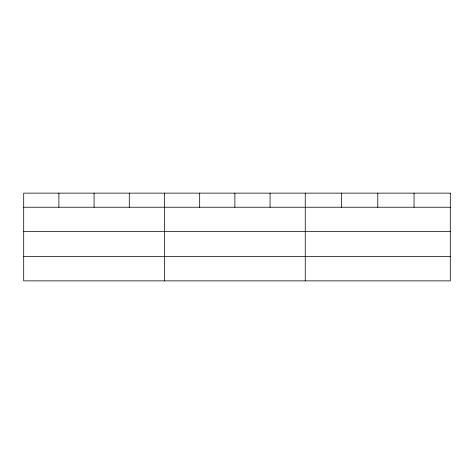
<?xml version="1.0" encoding="UTF-8"?>
<svg xmlns="http://www.w3.org/2000/svg" width="474" height="474" viewBox="0 0 474 474"><rect width="100%" height="100%" fill="white"/><g stroke="black" fill="none" stroke-linecap="round" stroke-linejoin="round"><path stroke-width="0.71" d="M23.7 207.233L450.3 207.233M23.7 231.531L450.3 231.531M23.7 256.57L450.3 256.57M414.039 193.131L414.039 207.233M377.778 193.131L377.778 207.233M341.517 193.131L341.517 207.233M305.256 193.131L305.256 280.869M270.062 193.131L270.062 207.233M234.867 193.131L234.867 207.233M199.673 193.131L199.673 207.233M164.478 193.131L164.478 280.869M129.284 193.131L129.284 207.233M94.089 193.131L94.089 207.233M58.895 193.131L58.895 207.233M450.3 193.131L23.7 193.131L23.7 280.869L450.3 280.869L450.3 193.131"/></g></svg>
